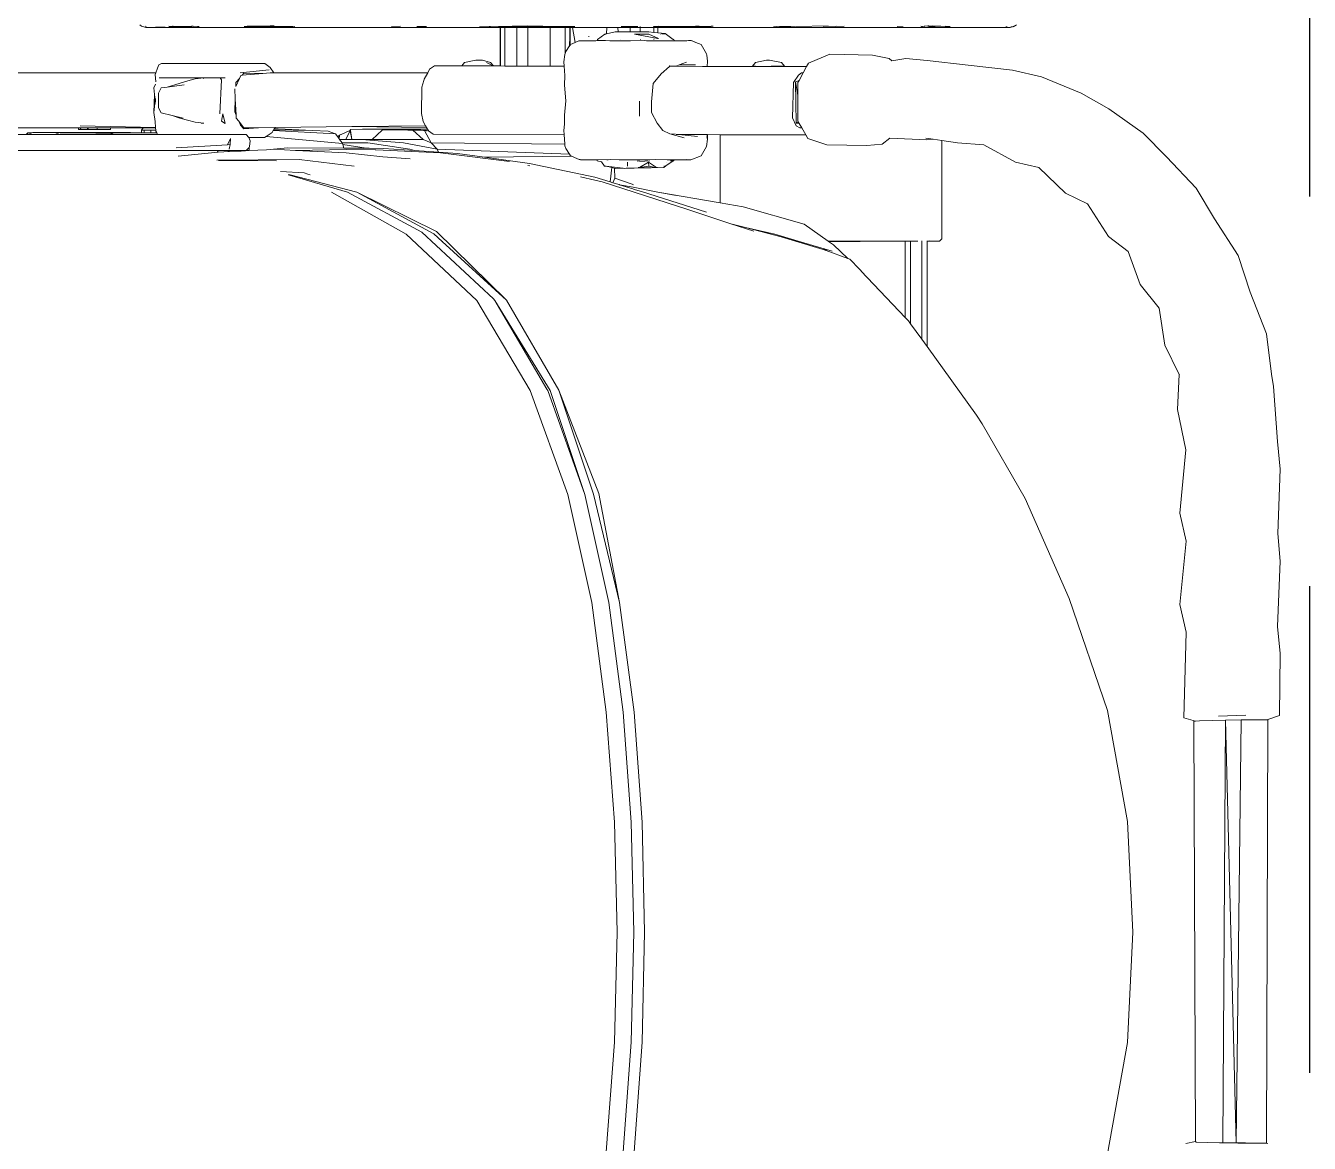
# Model space of a CAD drawing. Header units: metres. Extents: x 167 to 250, y 44 to 219.
# Drawn here: x 214.1511 to 214.4807, y 102.6285 to 102.9155 of the extents above; entities that cross this region are included whole.
import ezdxf

# ---------------------------------------------------------------- set-up
doc = ezdxf.new("R2010")
doc.units = ezdxf.units.M
doc.linetypes.add('06-PT1-01$0$HIDDEN2', pattern=[0.1875, 0.125, -0.0625])
doc.layers.add('muros', color=5, linetype='Continuous', lineweight=25)

# ---------------------------------------------------------------- blocks, each defined once
blk = doc.blocks.new('vrefrefrf')
at = {"color": 251, "lineweight": 5, "true_color": 0x636466}
for p, q in [((211.68457, 104.65451), (211.69519, 104.65579)), ((211.69837, 104.65631), (211.69519, 104.65579)), ((211.71284, 104.65732), (211.69837, 104.65631)), ((211.71284, 104.65732), (211.72007, 104.65801)), ((211.73699, 104.65743), (211.72007, 104.65801)), ((211.74427, 104.65801), (211.73699, 104.65743)), ((211.7614, 104.65739), (211.74427, 104.65801)), ((211.7614, 104.65739), (211.76847, 104.65801)), ((211.78477, 104.65787), (211.76847, 104.65801)), ((211.78587, 104.65457), (211.78477, 104.65787)), ((211.68457, 104.65451), (211.67362, 104.65017)), ((211.78587, 104.65481), (211.78587, 104.65457)), ((211.89693, 104.65451), (211.78587, 104.65481)), ((211.78587, 104.65457), (211.78587, 104.64781)), ((211.8969, 104.64895), (211.89697, 104.65451)), ((211.89705, 104.65481), (211.89693, 104.65451)), ((211.89697, 104.65451), (211.89693, 104.65451)), ((211.89697, 104.65451), (211.89697, 104.64979)), ((211.67362, 104.65017), (211.66407, 104.64701)), ((211.78493, 104.6419), (211.78461, 104.64904)), ((211.89688, 104.64768), (211.8969, 104.64895)), ((211.8969, 104.64895), (211.89697, 104.64979)), ((211.89697, 104.64979), (211.89697, 104.64831)), ((211.66407, 104.64701), (211.65443, 104.64079)), ((211.78587, 104.64781), (211.89687, 104.64651)), ((211.78587, 104.64781), (211.78597, 104.64371)), ((211.78597, 104.64371), (211.89687, 104.64651)), ((211.89687, 104.64667), (211.89688, 104.64715)), ((211.89687, 104.64667), (211.89695, 104.64691)), ((211.89695, 104.64691), (211.89687, 104.64371)), ((211.89687, 104.64651), (211.89687, 104.64667)), ((211.89687, 104.64371), (211.89687, 104.64651)), ((211.89697, 104.64831), (211.89688, 104.64768)), ((211.89688, 104.64715), (211.89688, 104.64768)), ((211.89696, 104.64737), (211.89688, 104.64715)), ((211.89696, 104.64737), (211.89695, 104.64691)), ((211.89697, 104.64781), (211.89696, 104.64737)), ((211.89697, 104.64831), (211.89697, 104.64781)), ((211.78597, 104.64371), (211.78617, 104.63691)), ((211.78597, 104.64371), (211.89686, 104.64304)), ((211.89667, 104.63601), (211.89687, 104.64211)), ((211.89687, 104.64371), (211.89686, 104.64304)), ((211.89687, 104.64211), (211.89686, 104.64304)), ((211.64637, 104.63601), (211.65443, 104.64079)), ((211.64637, 104.63601), (211.63817, 104.62823)), ((211.78624, 104.6358), (211.78536, 104.6328)), ((211.78617, 104.63691), (211.78624, 104.6358)), ((211.78624, 104.6358), (211.78627, 104.63541)), ((211.89657, 104.63581), (211.78627, 104.63541)), ((211.89657, 104.63581), (211.89667, 104.63601)), ((211.89707, 104.63331), (211.89657, 104.63581)), ((211.70441, 104.63111), (211.71506, 104.63333)), ((211.73167, 104.63171), (211.71506, 104.63333)), ((211.73901, 104.63341), (211.73167, 104.63171)), ((211.75557, 104.63171), (211.73901, 104.63341)), ((211.76289, 104.63341), (211.75557, 104.63171)), ((211.78536, 104.6328), (211.76289, 104.63341)), ((211.69523, 104.63159), (211.68754, 104.62776)), ((211.69533, 104.63163), (211.69523, 104.63159)), ((211.70441, 104.63111), (211.69523, 104.63159)), ((211.63197, 104.62211), (211.63817, 104.62823)), ((211.67166, 104.62129), (211.67787, 104.62631)), ((211.68754, 104.62776), (211.67787, 104.62631)), ((211.63197, 104.62211), (211.62556, 104.61307)), ((211.65902, 104.61306), (211.66297, 104.61821)), ((211.67166, 104.62129), (211.66297, 104.61821)), ((211.84157, 104.61936), (211.81257, 104.61796)), ((211.84157, 104.61936), (211.87057, 104.61796)), ((211.81257, 104.61796), (211.78347, 104.61276)), ((211.87057, 104.61796), (211.89977, 104.61276)), ((211.62556, 104.61307), (211.62147, 104.60581)), ((211.65902, 104.61306), (211.65047, 104.60751)), ((211.78347, 104.61276), (211.75407, 104.60266)), ((211.62147, 104.60581), (211.61711, 104.59541)), ((211.6477, 104.60174), (211.65047, 104.60751)), ((211.6477, 104.60174), (211.64097, 104.59471)), ((211.75407, 104.60266), (211.72777, 104.59116)), ((211.61711, 104.59541), (211.61537, 104.58781)), ((211.64097, 104.59471), (211.63952, 104.58859)), ((211.60347, 104.58886), (211.60387, 104.58836)), ((211.60394, 104.58813), (211.60379, 104.58836)), ((211.60387, 104.58836), (211.60394, 104.58813)), ((211.60402, 104.58803), (211.60394, 104.58813)), ((211.60398, 104.588), (211.60402, 104.58803)), ((211.60398, 104.588), (211.60402, 104.58786)), ((211.60402, 104.58736), (211.60402, 104.58786)), ((211.60417, 104.58726), (211.60402, 104.58786)), ((211.63952, 104.58859), (211.63497, 104.58031)), ((211.70817, 104.57986), (211.72777, 104.59116)), ((211.60404, 104.58605), (211.60403, 104.58645)), ((211.60417, 104.58726), (211.60417, 104.49481)), ((211.61537, 104.58781), (211.6141, 104.57618)), ((211.63447, 104.57341), (211.63497, 104.58031)), ((211.70597, 104.57836), (211.68793, 104.56541)), ((211.70817, 104.57986), (211.70597, 104.57836)), ((211.61286, 104.56542), (211.6141, 104.57618)), ((211.60392, 104.5715), (211.60391, 104.57132)), ((211.60397, 104.5708), (211.60391, 104.57132)), ((211.63447, 104.57341), (211.63386, 104.56931)), ((211.60382, 104.56906), (211.60378, 104.56674)), ((211.60387, 104.57037), (211.60397, 104.56757)), ((211.60397, 104.5708), (211.60397, 104.57021)), ((211.63386, 104.56931), (211.63352, 104.56705)), ((211.65967, 104.56931), (211.63386, 104.56931)), ((211.65967, 104.56931), (211.66027, 104.56864)), ((211.66027, 104.56864), (211.66014, 104.566)), ((211.66027, 104.56541), (211.66027, 104.56864)), ((211.60384, 104.56593), (211.60378, 104.56674)), ((211.60384, 104.56587), (211.6038, 104.56587)), ((211.6038, 104.56562), (211.6038, 104.56587)), ((211.60386, 104.56564), (211.6038, 104.56562)), ((211.6038, 104.56562), (211.60382, 104.56464)), ((211.60397, 104.56484), (211.60382, 104.56464)), ((211.60382, 104.56464), (211.60397, 104.56422)), ((211.60388, 104.56601), (211.60384, 104.56593)), ((211.60384, 104.56593), (211.60384, 104.56587)), ((211.60397, 104.56585), (211.60385, 104.56571)), ((211.60385, 104.56571), (211.60386, 104.56564)), ((211.60388, 104.56601), (211.60395, 104.56672)), ((211.60397, 104.56612), (211.60388, 104.56601)), ((211.60397, 104.56757), (211.60394, 104.56711)), ((211.60394, 104.56711), (211.60397, 104.56691)), ((211.60397, 104.56691), (211.60395, 104.56672)), ((211.60395, 104.56672), (211.60397, 104.56616)), ((211.60397, 104.56616), (211.60397, 104.56612)), ((211.60397, 104.56585), (211.60397, 104.56612)), ((211.61237, 104.55981), (211.61286, 104.56542)), ((211.63352, 104.56705), (211.63323, 104.56513)), ((211.63369, 104.5654), (211.63325, 104.55565)), ((211.63369, 104.5654), (211.63352, 104.56705)), ((211.66017, 104.56541), (211.66027, 104.56541)), ((211.66027, 104.56541), (211.68793, 104.56541)), ((211.66029, 104.56534), (211.66027, 104.56541)), ((211.68793, 104.56541), (211.68598, 104.56401)), ((211.60387, 104.56376), (211.60395, 104.56416)), ((211.60395, 104.56416), (211.60397, 104.56422)), ((211.60395, 104.56416), (211.60397, 104.56395)), ((211.68598, 104.56401), (211.66022, 104.56401)), ((211.66031, 104.56152), (211.6603, 104.56303)), ((211.66031, 104.56111), (211.6603, 104.55971)), ((211.66031, 104.56152), (211.66031, 104.56111)), ((211.68193, 104.56111), (211.66031, 104.56111)), ((211.68193, 104.56111), (211.68117, 104.56056)), ((211.68598, 104.56401), (211.68193, 104.56111)), ((211.60404, 104.55917), (211.60397, 104.55761)), ((211.61299, 104.55619), (211.61237, 104.55981)), ((211.66028, 104.55551), (211.6603, 104.55971)), ((211.68027, 104.55971), (211.6603, 104.55971)), ((211.66813, 104.54816), (211.68027, 104.55971)), ((211.68027, 104.55971), (211.68117, 104.56056)), ((211.6123, 104.55546), (211.61149, 104.55108)), ((211.6123, 104.55546), (211.61299, 104.55619)), ((211.63483, 104.55364), (211.63325, 104.55565)), ((211.66027, 104.5527), (211.66028, 104.55551)), ((211.61121, 104.53992), (211.61149, 104.55108)), ((211.63483, 104.55364), (211.63517, 104.54966)), ((211.66027, 104.5527), (211.66026, 104.54951)), ((211.66037, 104.54791), (211.66027, 104.5527)), ((211.63503, 104.53914), (211.63517, 104.54966)), ((211.66028, 104.53947), (211.66026, 104.54951)), ((211.66037, 104.54791), (211.66034, 104.53955)), ((211.66497, 104.54516), (211.66764, 104.54769)), ((211.66764, 104.54769), (211.66807, 104.54816)), ((211.66807, 104.54816), (211.66813, 104.54816)), ((211.66127, 104.54086), (211.66478, 104.54462)), ((211.66276, 104.53897), (211.66478, 104.54462)), ((211.66478, 104.54462), (211.66497, 104.54516)), ((211.60382, 104.54159), (211.60397, 104.53817)), ((211.60397, 104.54151), (211.60387, 104.54366)), ((211.66034, 104.53955), (211.66127, 104.54086)), ((211.60377, 104.53951), (211.60394, 104.53101)), ((211.61357, 104.53428), (211.61121, 104.53992)), ((211.63503, 104.53914), (211.63336, 104.53415)), ((211.65577, 104.53316), (211.66028, 104.53947)), ((211.66025, 104.53157), (211.66224, 104.53841)), ((211.66028, 104.53947), (211.66034, 104.53955)), ((211.6603, 104.53094), (211.66247, 104.53816)), ((211.66224, 104.53841), (211.66287, 104.54056)), ((211.66224, 104.53841), (211.66276, 104.53897)), ((211.66247, 104.53816), (211.66276, 104.53897)), ((211.61357, 104.53428), (211.61447, 104.53379)), ((211.63237, 104.53358), (211.63336, 104.53415)), ((211.60402, 104.52715), (211.60403, 104.53084)), ((211.61447, 104.53221), (211.61446, 104.52801)), ((211.61447, 104.53221), (211.61447, 104.53379)), ((211.61447, 104.53379), (211.61607, 104.53293)), ((211.61607, 104.53251), (211.61607, 104.53293)), ((211.61607, 104.53293), (211.61807, 104.53184)), ((211.61667, 104.53171), (211.61607, 104.53251)), ((211.61867, 104.53041), (211.61667, 104.53171)), ((211.61843, 104.53087), (211.61807, 104.53184)), ((211.61807, 104.53184), (211.61859, 104.53156)), ((211.62194, 104.53153), (211.61843, 104.53087)), ((211.61843, 104.53087), (211.62927, 104.53109)), ((211.61859, 104.53156), (211.62194, 104.53153)), ((211.62194, 104.53153), (211.62873, 104.53148)), ((211.62997, 104.53111), (211.62787, 104.53011)), ((211.62873, 104.53148), (211.62892, 104.53158)), ((211.62892, 104.53158), (211.62937, 104.53184)), ((211.62892, 104.53158), (211.62927, 104.53109)), ((211.62927, 104.53109), (211.62937, 104.53184)), ((211.62937, 104.53184), (211.63057, 104.53254)), ((211.63057, 104.53201), (211.62997, 104.53111)), ((211.63057, 104.53254), (211.63237, 104.53358)), ((211.63057, 104.53254), (211.63057, 104.53201)), ((211.63237, 104.53141), (211.63233, 104.51111)), ((211.63237, 104.53358), (211.63237, 104.53141)), ((211.65577, 104.53316), (211.65127, 104.51716)), ((211.65847, 104.52546), (211.66025, 104.53157)), ((211.6603, 104.53094), (211.65917, 104.52716)), ((211.66025, 104.53157), (211.6603, 104.53094)), ((211.60397, 104.52965), (211.60397, 104.52751)), ((211.60397, 104.52751), (211.60397, 104.5267)), ((211.60397, 104.52751), (211.60402, 104.52715)), ((211.61437, 104.52801), (211.61337, 104.52721)), ((211.61437, 104.52671), (211.61437, 104.52801)), ((211.61437, 104.52801), (211.61446, 104.52801)), ((211.61446, 104.52671), (211.61446, 104.52801)), ((211.62787, 104.53011), (211.61867, 104.53041)), ((211.60397, 104.5267), (211.60402, 104.5263)), ((211.60402, 104.5262), (211.60397, 104.52604)), ((211.60397, 104.52604), (211.60401, 104.52586)), ((211.60401, 104.52586), (211.604, 104.52516)), ((211.60402, 104.5269), (211.60402, 104.52715)), ((211.60402, 104.5263), (211.60402, 104.5269)), ((211.60402, 104.5263), (211.60402, 104.5262)), ((211.61337, 104.52721), (211.61277, 104.52411)), ((211.61277, 104.52331), (211.61277, 104.52411)), ((211.61437, 104.52451), (211.61437, 104.52671)), ((211.61446, 104.52671), (211.61437, 104.52671)), ((211.61437, 104.52451), (211.61445, 104.52451)), ((211.61444, 104.52046), (211.61445, 104.52451)), ((211.61445, 104.52451), (211.61446, 104.52671)), ((211.65671, 104.51782), (211.65917, 104.52716)), ((211.65671, 104.51782), (211.65847, 104.52546)), ((211.61337, 104.52041), (211.61277, 104.52331)), ((211.61337, 104.52041), (211.61437, 104.51961)), ((211.61437, 104.52031), (211.61443, 104.52043)), ((211.61437, 104.51961), (211.61437, 104.52031)), ((211.61444, 104.52031), (211.61437, 104.52031)), ((211.61444, 104.51961), (211.61437, 104.51961)), ((211.61444, 104.51961), (211.61442, 104.50774)), ((211.61443, 104.52043), (211.61444, 104.52046)), ((211.61443, 104.52043), (211.61444, 104.52031)), ((211.61444, 104.51961), (211.61444, 104.52031)), ((211.65024, 104.51111), (211.65127, 104.51716)), ((211.65767, 104.51996), (211.65569, 104.51396)), ((211.65569, 104.51396), (211.65671, 104.51782)), ((211.65569, 104.51396), (211.65197, 104.50266)), ((211.63233, 104.51111), (211.63232, 104.50779)), ((211.65024, 104.51111), (211.63233, 104.51111)), ((211.64737, 104.49481), (211.65024, 104.51111)), ((211.60388, 104.50881), (211.60389, 104.50934)), ((211.60397, 104.50881), (211.60388, 104.50881)), ((211.60391, 104.50655), (211.60388, 104.50881)), ((211.60391, 104.50655), (211.60397, 104.5075)), ((211.60397, 104.50881), (211.60397, 104.5075)), ((211.60397, 104.5075), (211.60397, 104.50456)), ((211.60867, 104.50619), (211.61108, 104.50753)), ((211.61142, 104.50764), (211.61108, 104.50753)), ((211.61307, 104.50781), (211.61142, 104.50764)), ((211.61307, 104.50781), (211.61442, 104.50774)), ((211.61442, 104.50774), (211.6144, 104.50662)), ((211.63232, 104.50774), (211.6323, 104.50027)), ((211.63347, 104.50781), (211.63232, 104.50779)), ((211.63347, 104.50781), (211.63232, 104.50774)), ((211.63232, 104.50779), (211.63232, 104.50774)), ((211.63288, 104.50766), (211.63347, 104.50781)), ((211.63545, 104.50753), (211.63347, 104.50781)), ((211.63787, 104.50619), (211.63545, 104.50753)), ((211.64787, 104.49246), (211.65267, 104.50756)), ((211.60379, 104.50477), (211.60391, 104.50655)), ((211.60393, 104.50158), (211.60391, 104.50655)), ((211.60393, 104.50158), (211.60397, 104.50456)), ((211.6081, 104.50474), (211.60765, 104.50357)), ((211.60767, 104.50379), (211.60765, 104.50357)), ((211.60767, 104.50379), (211.6081, 104.50474)), ((211.60867, 104.50619), (211.6081, 104.50474)), ((211.61404, 104.50041), (211.61403, 104.50467)), ((211.6144, 104.50647), (211.61437, 104.49961)), ((211.6144, 104.50647), (211.6144, 104.50662)), ((211.6323, 104.50027), (211.6328, 104.50523)), ((211.63895, 104.50343), (211.63787, 104.50619)), ((211.60386, 104.49486), (211.60393, 104.50158)), ((211.60397, 104.49774), (211.60393, 104.50158)), ((211.60399, 104.50087), (211.60401, 104.49952)), ((211.60758, 104.50317), (211.60765, 104.50357)), ((211.60765, 104.50313), (211.60758, 104.50317)), ((211.60758, 104.50317), (211.60763, 104.50281)), ((211.60765, 104.50306), (211.60763, 104.50281)), ((211.60766, 104.50244), (211.60763, 104.50281)), ((211.60765, 104.50357), (211.60765, 104.50313)), ((211.60765, 104.50306), (211.60765, 104.50313)), ((211.60766, 104.50244), (211.60767, 104.50112)), ((211.60767, 104.50112), (211.60767, 104.49913)), ((211.61327, 104.50231), (211.61404, 104.50041)), ((211.61404, 104.50041), (211.61437, 104.49961)), ((211.63207, 104.49792), (211.63318, 104.50166)), ((211.63894, 104.50319), (211.63887, 104.50228)), ((211.63887, 104.50228), (211.6389, 104.50106)), ((211.6389, 104.50106), (211.63894, 104.50319)), ((211.63894, 104.49909), (211.6389, 104.50106)), ((211.63895, 104.50343), (211.63894, 104.50319)), ((211.64467, 104.48016), (211.65197, 104.50266)), ((211.60396, 104.49674), (211.60397, 104.49722)), ((211.60401, 104.49952), (211.60397, 104.49774)), ((211.60397, 104.49722), (211.60397, 104.49774)), ((211.60735, 104.49878), (211.60581, 104.49674)), ((211.60735, 104.49878), (211.60737, 104.49901)), ((211.60737, 104.49901), (211.60767, 104.49913)), ((211.60767, 104.49913), (211.60767, 104.4947)), ((211.61437, 104.49961), (211.61425, 104.49798)), ((211.61435, 104.49787), (211.61425, 104.49798)), ((211.61437, 104.49961), (211.61435, 104.49787)), ((211.6144, 104.49782), (211.61435, 104.49787)), ((211.6144, 104.49782), (211.61437, 104.49961)), ((211.61632, 104.49564), (211.6144, 104.49782)), ((211.63207, 104.49792), (211.63121, 104.49608)), ((211.63207, 104.49792), (211.63222, 104.49944)), ((211.6323, 104.50027), (211.6323, 104.49964)), ((211.63887, 104.49407), (211.63896, 104.49727)), ((211.63894, 104.49909), (211.63917, 104.49901)), ((211.63895, 104.49878), (211.63894, 104.49909)), ((211.63895, 104.49757), (211.63895, 104.49878)), ((211.63896, 104.49727), (211.63895, 104.49757)), ((211.63917, 104.49901), (211.63918, 104.4988)), ((211.64052, 104.49692), (211.63918, 104.4988)), ((211.63921, 104.49808), (211.63918, 104.4988)), ((211.63971, 104.49702), (211.63975, 104.49696)), ((211.64827, 104.49956), (211.64737, 104.49481)), ((211.60386, 104.49481), (211.60393, 104.49481)), ((211.60391, 104.49371), (211.60393, 104.49481)), ((211.60395, 104.49367), (211.60391, 104.49371)), ((211.60393, 104.49481), (211.60395, 104.49524)), ((211.60393, 104.49481), (211.60397, 104.49481)), ((211.60395, 104.49524), (211.60396, 104.49674)), ((211.60395, 104.49524), (211.60397, 104.49481)), ((211.60407, 104.49371), (211.60395, 104.49367)), ((211.60397, 104.49481), (211.60405, 104.49481)), ((211.60405, 104.49481), (211.60405, 104.4958)), ((211.60405, 104.49481), (211.60408, 104.49481)), ((211.60417, 104.49481), (211.60561, 104.49481)), ((211.60417, 104.49371), (211.60417, 104.49481)), ((211.6055, 104.49371), (211.60417, 104.49371)), ((211.60417, 104.49015), (211.60417, 104.49371)), ((211.60537, 104.49246), (211.6055, 104.49371)), ((211.6055, 104.49371), (211.60561, 104.49481)), ((211.60561, 104.49481), (211.60581, 104.49674)), ((211.60593, 104.4965), (211.60587, 104.49596)), ((211.60597, 104.49565), (211.6059, 104.49555)), ((211.60713, 104.49496), (211.60597, 104.49241)), ((211.60597, 104.48864), (211.60713, 104.49481)), ((211.60713, 104.49481), (211.60713, 104.49496)), ((211.60713, 104.49481), (211.60716, 104.49481)), ((211.60731, 104.49371), (211.60717, 104.49371)), ((211.60767, 104.4947), (211.60766, 104.49186)), ((211.61632, 104.49564), (211.61892, 104.49353)), ((211.62651, 104.49311), (211.62933, 104.4946)), ((211.62933, 104.4946), (211.63121, 104.49608)), ((211.63892, 104.49217), (211.63887, 104.49407)), ((211.63957, 104.49234), (211.64091, 104.49442)), ((211.64057, 104.49691), (211.64052, 104.49692)), ((211.64058, 104.49684), (211.64057, 104.49691)), ((211.64091, 104.49422), (211.64057, 104.49241)), ((211.64091, 104.49637), (211.64058, 104.49684)), ((211.64063, 104.4964), (211.64062, 104.49653)), ((211.64106, 104.49305), (211.64091, 104.49637)), ((211.64091, 104.49474), (211.64091, 104.49442)), ((211.64091, 104.49442), (211.64091, 104.49422)), ((211.64106, 104.49305), (211.64091, 104.49422)), ((211.64737, 104.49481), (211.64614, 104.48831)), ((211.60537, 104.49017), (211.60537, 104.49246)), ((211.60597, 104.49241), (211.60597, 104.48864)), ((211.60766, 104.49186), (211.60765, 104.4914)), ((211.60765, 104.4914), (211.60767, 104.48761)), ((211.61892, 104.49353), (211.62367, 104.49317)), ((211.62367, 104.49317), (211.62651, 104.49311)), ((211.63891, 104.49151), (211.63892, 104.49217)), ((211.63895, 104.48999), (211.63891, 104.49151)), ((211.63921, 104.49191), (211.63921, 104.49187)), ((211.63934, 104.49005), (211.63923, 104.49272)), ((211.63957, 104.49234), (211.64057, 104.49241)), ((211.64092, 104.48996), (211.63957, 104.49234)), ((211.64057, 104.49241), (211.64092, 104.48996)), ((211.64092, 104.48996), (211.64106, 104.49305)), ((211.64106, 104.49305), (211.64111, 104.48862)), ((211.64761, 104.49162), (211.64667, 104.48866)), ((211.64761, 104.49162), (211.64787, 104.49246)), ((211.81277, 104.49071), (211.78387, 104.48861)), ((211.84157, 104.49131), (211.81277, 104.49071)), ((211.87047, 104.49071), (211.84157, 104.49131)), ((211.89927, 104.48861), (211.87047, 104.49071)), ((211.60403, 104.49015), (211.60397, 104.49015)), ((211.60397, 104.48956), (211.60397, 104.48751)), ((211.60401, 104.48751), (211.60397, 104.48751)), ((211.60397, 104.48751), (211.60398, 104.48514)), ((211.60537, 104.49017), (211.60417, 104.49015)), ((211.60417, 104.49015), (211.60417, 104.48751)), ((211.60537, 104.48751), (211.60417, 104.48751)), ((211.60417, 104.48751), (211.60417, 104.48434)), ((211.60537, 104.48751), (211.60537, 104.49017)), ((211.60537, 104.48439), (211.60537, 104.48751)), ((211.60736, 104.4902), (211.60729, 104.4902)), ((211.60767, 104.48761), (211.60766, 104.4852)), ((211.62357, 104.49001), (211.62747, 104.49001)), ((211.63889, 104.48531), (211.63895, 104.48999)), ((211.63895, 104.48999), (211.63897, 104.48521)), ((211.6392, 104.48998), (211.63927, 104.48939)), ((211.64094, 104.48965), (211.64092, 104.48996)), ((211.64114, 104.48645), (211.64111, 104.48862)), ((211.64377, 104.48351), (211.64531, 104.48806)), ((211.64545, 104.48842), (211.64531, 104.48806)), ((211.64614, 104.48831), (211.64547, 104.48476)), ((211.64547, 104.48476), (211.64655, 104.48822)), ((211.64661, 104.4884), (211.64655, 104.48822)), ((211.64661, 104.4884), (211.64667, 104.48866)), ((211.78387, 104.48861), (211.75507, 104.48471)), ((211.78387, 104.48571), (211.81277, 104.48781)), ((211.81277, 104.48781), (211.84157, 104.48851)), ((211.84157, 104.48851), (211.87047, 104.48781)), ((211.87047, 104.48781), (211.89927, 104.48571)), ((211.60537, 104.48439), (211.60417, 104.48434)), ((211.60417, 104.48138), (211.60417, 104.48434)), ((211.60537, 104.48363), (211.60537, 104.48439)), ((211.60537, 104.48363), (211.60585, 104.48136)), ((211.60734, 104.48506), (211.60734, 104.48509)), ((211.60767, 104.48499), (211.60766, 104.4852)), ((211.60767, 104.48224), (211.60767, 104.48499)), ((211.63887, 104.48245), (211.63897, 104.48521)), ((211.63887, 104.48245), (211.6389, 104.48466)), ((211.63889, 104.48531), (211.6389, 104.48466)), ((211.63957, 104.4868), (211.64057, 104.48681)), ((211.64114, 104.48571), (211.64063, 104.4812)), ((211.64113, 104.48346), (211.64117, 104.48363)), ((211.64377, 104.48351), (211.64113, 104.48346)), ((211.64114, 104.48645), (211.64117, 104.48592)), ((211.64117, 104.48592), (211.64114, 104.48571)), ((211.64117, 104.48363), (211.64114, 104.48571)), ((211.64494, 104.48302), (211.64377, 104.48351)), ((211.64494, 104.48302), (211.64544, 104.48463)), ((211.64547, 104.48476), (211.64544, 104.48463)), ((211.72647, 104.47931), (211.75507, 104.48471)), ((211.75507, 104.48471), (211.72667, 104.47791)), ((211.75507, 104.48191), (211.78387, 104.48571)), ((211.81277, 104.48341), (211.84157, 104.48411)), ((211.84157, 104.48411), (211.87047, 104.48341)), ((211.60417, 104.48138), (211.60585, 104.48136)), ((211.60417, 104.47239), (211.60417, 104.48138)), ((211.60585, 104.48136), (211.60589, 104.48119)), ((211.60589, 104.48119), (211.60594, 104.48088)), ((211.60594, 104.48088), (211.60594, 104.48117)), ((211.60735, 104.47898), (211.60594, 104.48088)), ((211.60759, 104.48102), (211.60767, 104.48224)), ((211.60759, 104.48102), (211.60763, 104.47885)), ((211.63892, 104.47884), (211.63887, 104.48245)), ((211.63895, 104.48141), (211.63895, 104.48174)), ((211.63945, 104.48004), (211.64058, 104.48082)), ((211.64058, 104.48082), (211.64063, 104.4812)), ((211.64063, 104.4812), (211.64097, 104.48272)), ((211.64097, 104.48272), (211.64113, 104.48346)), ((211.64471, 104.48226), (211.64097, 104.48272)), ((211.64347, 104.47826), (211.64471, 104.48226)), ((211.64425, 104.47829), (211.64467, 104.48016)), ((211.64471, 104.48226), (211.64494, 104.48302)), ((211.72677, 104.47561), (211.75507, 104.48191)), ((211.75507, 104.47751), (211.78387, 104.48121)), ((211.78387, 104.48121), (211.81277, 104.48341)), ((211.87047, 104.48341), (211.89927, 104.48121)), ((211.60657, 104.47661), (211.60657, 104.47677)), ((211.60763, 104.47885), (211.60735, 104.47898)), ((211.60767, 104.47884), (211.60763, 104.47885)), ((211.60763, 104.47885), (211.60767, 104.4785)), ((211.60767, 104.47408), (211.60767, 104.4785)), ((211.63895, 104.47711), (211.63891, 104.4759)), ((211.63897, 104.47885), (211.63892, 104.47884)), ((211.63894, 104.47767), (211.63892, 104.47884)), ((211.63894, 104.47767), (211.63897, 104.47885)), ((211.63895, 104.47711), (211.63894, 104.47767)), ((211.63917, 104.47891), (211.63897, 104.47885)), ((211.63945, 104.48004), (211.63917, 104.47891)), ((211.64347, 104.47826), (211.63987, 104.46116)), ((211.64343, 104.47446), (211.64425, 104.47829)), ((211.69937, 104.46881), (211.72647, 104.47931)), ((211.72667, 104.47791), (211.69937, 104.46881)), ((211.72677, 104.47121), (211.75507, 104.47751)), ((211.60767, 104.47408), (211.60812, 104.47314)), ((211.63887, 104.47417), (211.63829, 104.47291)), ((211.63887, 104.47433), (211.63895, 104.4745)), ((211.63887, 104.47433), (211.63887, 104.47417)), ((211.63895, 104.4745), (211.63888, 104.47456)), ((211.63895, 104.47518), (211.6389, 104.4752)), ((211.63891, 104.4759), (211.63895, 104.47518)), ((211.63895, 104.47518), (211.63895, 104.4745)), ((211.69947, 104.46651), (211.72677, 104.47561)), ((211.72677, 104.47561), (211.69947, 104.46591)), ((211.60393, 104.47175), (211.6039, 104.47051)), ((211.6039, 104.47051), (211.60395, 104.47051)), ((211.6039, 104.47051), (211.60391, 104.46651)), ((211.60398, 104.46651), (211.6039, 104.47051)), ((211.60393, 104.47179), (211.60396, 104.47186)), ((211.60393, 104.47179), (211.60399, 104.47179)), ((211.60393, 104.47175), (211.60393, 104.47179)), ((211.60399, 104.47175), (211.60393, 104.47175)), ((211.60398, 104.47075), (211.60393, 104.47175)), ((211.60394, 104.47235), (211.60395, 104.47294)), ((211.60398, 104.47236), (211.60394, 104.47235)), ((211.60396, 104.47186), (211.60394, 104.47235)), ((211.60398, 104.47305), (211.60395, 104.47294)), ((211.60395, 104.47051), (211.60398, 104.47075)), ((211.60395, 104.47051), (211.604, 104.47051)), ((211.60404, 104.46665), (211.60395, 104.47051)), ((211.60812, 104.47314), (211.60417, 104.47239)), ((211.60417, 104.47179), (211.60417, 104.47239)), ((211.60417, 104.47173), (211.60417, 104.47179)), ((211.60417, 104.47179), (211.60657, 104.47178)), ((211.60657, 104.47168), (211.60417, 104.47173)), ((211.60417, 104.47051), (211.60417, 104.47173)), ((211.60417, 104.47051), (211.61099, 104.47051)), ((211.60417, 104.46651), (211.60417, 104.47051)), ((211.60657, 104.47178), (211.60657, 104.47183)), ((211.60657, 104.47168), (211.60657, 104.47178)), ((211.60657, 104.47178), (211.60886, 104.47177)), ((211.60902, 104.47166), (211.60657, 104.47168)), ((211.60812, 104.47314), (211.60867, 104.47189)), ((211.60886, 104.47177), (211.60867, 104.47189)), ((211.60902, 104.47166), (211.60886, 104.47177)), ((211.60886, 104.47177), (211.60899, 104.47177)), ((211.61051, 104.47069), (211.60902, 104.47166)), ((211.60915, 104.47166), (211.60902, 104.47166)), ((211.61099, 104.47051), (211.61051, 104.47069)), ((211.61131, 104.47039), (211.61099, 104.47051)), ((211.61317, 104.47011), (211.61131, 104.47039)), ((211.61317, 104.47011), (211.61434, 104.4702)), ((211.61434, 104.4702), (211.61433, 104.46651)), ((211.61434, 104.4702), (211.61677, 104.47041)), ((211.6193, 104.47034), (211.61677, 104.47041)), ((211.62342, 104.47069), (211.6193, 104.47034)), ((211.62342, 104.47069), (211.62718, 104.47033)), ((211.62718, 104.47033), (211.62957, 104.47031)), ((211.62957, 104.47031), (211.63122, 104.47011)), ((211.63122, 104.47011), (211.63224, 104.47018)), ((211.63224, 104.47018), (211.63217, 104.43581)), ((211.63224, 104.47018), (211.63485, 104.47036)), ((211.63447, 104.43531), (211.63485, 104.47036)), ((211.63485, 104.47036), (211.63523, 104.47039)), ((211.63597, 104.47066), (211.63523, 104.47039)), ((211.63597, 104.47066), (211.63745, 104.47162)), ((211.63617, 104.43691), (211.63745, 104.47162)), ((211.63745, 104.47162), (211.63787, 104.4719)), ((211.63745, 104.47162), (211.63745, 104.4717)), ((211.63799, 104.47219), (211.63787, 104.472)), ((211.63787, 104.4719), (211.63787, 104.472)), ((211.63829, 104.47291), (211.63799, 104.47219)), ((211.63799, 104.47219), (211.63824, 104.44933)), ((211.69947, 104.46131), (211.72677, 104.47121)), ((211.60404, 104.46651), (211.60404, 104.46665)), ((211.69937, 104.46881), (211.67577, 104.45511)), ((211.60381, 104.46121), (211.60378, 104.4645)), ((211.60382, 104.46651), (211.60391, 104.46651)), ((211.60391, 104.46651), (211.60385, 104.46071)), ((211.60391, 104.46651), (211.60398, 104.46651)), ((211.60398, 104.46651), (211.60404, 104.46651)), ((211.60399, 104.46071), (211.60398, 104.46651)), ((211.60404, 104.46594), (211.60404, 104.46651)), ((211.60406, 104.46445), (211.60404, 104.46594)), ((211.60406, 104.46445), (211.60407, 104.46071)), ((211.60417, 104.46651), (211.61433, 104.46651)), ((211.60417, 104.46651), (211.60417, 104.46071)), ((211.61433, 104.46651), (211.61432, 104.46071)), ((211.67587, 104.45201), (211.69947, 104.46651)), ((211.67587, 104.45201), (211.69907, 104.46571)), ((211.69947, 104.46591), (211.69907, 104.46571)), ((211.6038, 104.46071), (211.60381, 104.46121)), ((211.6038, 104.46071), (211.60385, 104.46071)), ((211.60384, 104.45962), (211.6038, 104.46071)), ((211.60385, 104.46071), (211.60384, 104.45962)), ((211.60385, 104.46071), (211.60399, 104.46071)), ((211.60399, 104.46071), (211.60407, 104.46071)), ((211.60399, 104.45781), (211.60399, 104.46071)), ((211.60407, 104.46071), (211.60407, 104.45809)), ((211.60417, 104.46071), (211.61432, 104.46071)), ((211.60417, 104.45781), (211.60417, 104.46071)), ((211.61432, 104.46071), (211.61431, 104.45781)), ((211.63824, 104.44933), (211.63987, 104.46116)), ((211.64041, 104.46065), (211.64054, 104.46124)), ((211.67587, 104.44731), (211.69947, 104.46131)), ((211.60384, 104.45962), (211.60382, 104.45825)), ((211.60383, 104.45781), (211.60382, 104.45825)), ((211.60384, 104.45661), (211.60383, 104.45781)), ((211.60399, 104.45781), (211.60383, 104.45781)), ((211.60384, 104.45661), (211.604, 104.45689)), ((211.60394, 104.45461), (211.60384, 104.45661)), ((211.60394, 104.45461), (211.604, 104.45689)), ((211.60407, 104.45781), (211.60399, 104.45781)), ((211.604, 104.45689), (211.60399, 104.45781)), ((211.604, 104.45689), (211.60407, 104.45702)), ((211.61431, 104.45781), (211.60417, 104.45781)), ((211.60417, 104.45626), (211.60417, 104.45781)), ((211.61431, 104.45781), (211.61431, 104.45461)), ((211.60386, 104.45461), (211.60394, 104.45461)), ((211.60395, 104.45404), (211.60394, 104.45461)), ((211.60394, 104.45461), (211.60407, 104.45461)), ((211.60397, 104.45351), (211.60395, 104.45404)), ((211.60397, 104.45342), (211.60397, 104.45351)), ((211.60407, 104.45351), (211.60397, 104.45351)), ((211.60397, 104.45297), (211.60397, 104.45342)), ((211.60397, 104.45342), (211.60407, 104.45342)), ((211.60406, 104.45334), (211.604, 104.45194)), ((211.60407, 104.45351), (211.60405, 104.45342)), ((211.60405, 104.45342), (211.60406, 104.45334)), ((211.60407, 104.45406), (211.60407, 104.45351)), ((211.60417, 104.45626), (211.60416, 104.45521)), ((211.60416, 104.45515), (211.60416, 104.45521)), ((211.60416, 104.45515), (211.60416, 104.45502)), ((211.60416, 104.45502), (211.60416, 104.45496)), ((211.60416, 104.45496), (211.60417, 104.45461)), ((211.60417, 104.45461), (211.61431, 104.45461)), ((211.60417, 104.45351), (211.60417, 104.45461)), ((211.6143, 104.45351), (211.60417, 104.45351)), ((211.60417, 104.45351), (211.60417, 104.45342)), ((211.60417, 104.45342), (211.6143, 104.45347)), ((211.60417, 104.45342), (211.60417, 104.36726)), ((211.61431, 104.45461), (211.6143, 104.45351)), ((211.6143, 104.45351), (211.6143, 104.45347)), ((211.6143, 104.45347), (211.6143, 104.45165)), ((211.63707, 104.43776), (211.63937, 104.45586)), ((211.65777, 104.43671), (211.67577, 104.45511)), ((211.67577, 104.45511), (211.6604, 104.43824)), ((211.604, 104.45194), (211.60397, 104.45297)), ((211.604, 104.45124), (211.60397, 104.4509)), ((211.60397, 104.4509), (211.60397, 104.45052)), ((211.60401, 104.448), (211.60397, 104.45052)), ((211.60403, 104.44999), (211.60397, 104.45052)), ((211.604, 104.45194), (211.60399, 104.45169)), ((211.60399, 104.45169), (211.604, 104.45154)), ((211.604, 104.45154), (211.604, 104.45143)), ((211.604, 104.45143), (211.604, 104.45124)), ((211.61337, 104.45091), (211.61277, 104.44881)), ((211.6143, 104.45165), (211.61337, 104.45091)), ((211.61337, 104.44981), (211.6143, 104.45158)), ((211.61428, 104.44337), (211.6143, 104.45158)), ((211.6143, 104.45158), (211.6143, 104.45165)), ((211.67537, 104.45171), (211.65787, 104.43291)), ((211.67587, 104.45201), (211.67537, 104.45171)), ((211.61277, 104.44881), (211.61277, 104.44701)), ((211.61337, 104.44411), (211.61277, 104.44701)), ((211.63727, 104.44226), (211.63824, 104.44933)), ((211.65847, 104.42881), (211.67587, 104.44731)), ((211.61428, 104.44337), (211.61337, 104.44411)), ((211.61427, 104.43624), (211.61428, 104.44337)), ((211.63693, 104.43722), (211.63727, 104.44226)), ((211.63447, 104.43531), (211.63617, 104.43691)), ((211.63447, 104.42811), (211.63617, 104.43691)), ((211.63617, 104.43691), (211.63693, 104.43722)), ((211.63707, 104.43776), (211.63631, 104.42079)), ((211.63651, 104.43097), (211.63693, 104.43722)), ((211.64737, 104.41581), (211.65777, 104.43671)), ((211.66038, 104.43822), (211.65837, 104.43601)), ((211.66038, 104.43822), (211.66039, 104.43835)), ((211.6604, 104.43824), (211.66038, 104.43822)), ((211.66039, 104.43835), (211.6604, 104.43824)), ((211.60397, 104.43154), (211.60395, 104.43409)), ((211.61427, 104.43621), (211.61427, 104.43624)), ((211.61427, 104.43621), (211.61517, 104.43491)), ((211.61517, 104.43491), (211.61607, 104.43442)), ((211.61607, 104.43442), (211.61777, 104.43351)), ((211.61607, 104.43442), (211.61607, 104.39407)), ((211.61807, 104.43341), (211.61777, 104.43351)), ((211.61987, 104.43291), (211.61807, 104.43341)), ((211.62677, 104.43281), (211.62887, 104.43321)), ((211.62887, 104.43321), (211.62998, 104.43386)), ((211.62998, 104.43386), (211.63046, 104.43414)), ((211.62998, 104.43386), (211.63022, 104.41451)), ((211.63022, 104.41451), (211.63046, 104.43414)), ((211.63046, 104.43414), (211.63087, 104.43437)), ((211.63087, 104.43437), (211.63127, 104.43461)), ((211.63087, 104.43061), (211.63087, 104.43437)), ((211.63087, 104.43061), (211.63126, 104.4333)), ((211.63126, 104.4333), (211.63117, 104.43156)), ((211.63117, 104.43051), (211.63357, 104.43321)), ((211.63126, 104.43355), (211.63127, 104.43361)), ((211.63126, 104.4333), (211.63126, 104.43355)), ((211.63127, 104.43361), (211.63447, 104.43531)), ((211.63127, 104.43461), (211.63129, 104.43463)), ((211.63129, 104.43463), (211.63127, 104.43441)), ((211.63128, 104.43431), (211.63127, 104.43441)), ((211.63127, 104.43406), (211.63128, 104.43414)), ((211.63127, 104.43406), (211.63127, 104.43361)), ((211.63128, 104.43431), (211.63128, 104.43414)), ((211.63129, 104.43463), (211.63217, 104.43581)), ((211.63447, 104.43531), (211.63357, 104.43321)), ((211.63357, 104.41981), (211.63357, 104.43321)), ((211.65837, 104.43601), (211.64737, 104.41581)), ((211.61987, 104.43291), (211.62677, 104.43281)), ((211.63087, 104.42301), (211.63087, 104.43061)), ((211.6311, 104.42967), (211.63115, 104.43016)), ((211.6311, 104.42967), (211.63113, 104.42959)), ((211.63113, 104.42959), (211.63111, 104.42942)), ((211.63113, 104.43055), (211.63118, 104.43099)), ((211.63117, 104.43051), (211.63113, 104.43055)), ((211.63117, 104.43051), (211.63115, 104.43016)), ((211.63116, 104.43132), (211.63117, 104.43156)), ((211.63118, 104.43099), (211.63116, 104.43132)), ((211.63447, 104.41871), (211.63617, 104.42971)), ((211.63597, 104.42286), (211.63651, 104.43097)), ((211.63617, 104.42971), (211.63651, 104.43097)), ((211.63817, 104.42269), (211.63867, 104.42986)), ((211.65787, 104.43291), (211.64737, 104.41341)), ((211.60381, 104.42726), (211.60397, 104.42494)), ((211.63102, 104.42673), (211.63096, 104.4256)), ((211.63109, 104.42919), (211.631, 104.42679)), ((211.63102, 104.42673), (211.631, 104.42679)), ((211.63112, 104.42925), (211.63109, 104.42919)), ((211.63117, 104.42251), (211.63109, 104.42919)), ((211.63111, 104.42942), (211.63112, 104.42925)), ((211.63357, 104.41701), (211.63447, 104.42811)), ((211.65847, 104.42881), (211.64737, 104.40921)), ((211.63095, 104.42507), (211.63087, 104.42301)), ((211.63087, 104.42301), (211.63087, 104.41731)), ((211.63096, 104.42534), (211.63095, 104.42521)), ((211.63095, 104.42507), (211.63095, 104.42521)), ((211.63096, 104.4256), (211.63096, 104.42534)), ((211.63587, 104.41906), (211.63597, 104.42286)), ((211.63357, 104.41981), (211.63117, 104.42251)), ((211.63357, 104.41981), (211.63357, 104.41701)), ((211.63628, 104.42064), (211.63617, 104.41756)), ((211.63631, 104.42079), (211.63628, 104.42064)), ((211.63817, 104.42269), (211.63707, 104.41306)), ((211.63087, 104.41731), (211.63097, 104.41411)), ((211.63357, 104.41701), (211.63357, 104.41451)), ((211.63447, 104.41196), (211.63447, 104.41871)), ((211.63586, 104.41827), (211.63486, 104.41216)), ((211.63586, 104.41827), (211.63584, 104.41245)), ((211.63587, 104.41906), (211.63586, 104.41827)), ((211.63644, 104.39972), (211.63617, 104.41756)), ((211.63022, 104.41451), (211.63047, 104.39436)), ((211.63097, 104.41411), (211.63118, 104.41414)), ((211.63118, 104.41414), (211.63124, 104.41415)), ((211.63118, 104.41414), (211.63227, 104.41171)), ((211.63124, 104.41415), (211.63122, 104.41418)), ((211.63124, 104.41415), (211.63357, 104.41451)), ((211.63127, 104.41411), (211.63124, 104.41415)), ((211.63357, 104.41451), (211.63127, 104.41411)), ((211.63127, 104.41411), (211.63357, 104.41296)), ((211.63357, 104.41451), (211.63357, 104.41296)), ((211.63357, 104.41296), (211.63357, 104.4113)), ((211.63644, 104.39972), (211.63707, 104.41306)), ((211.64057, 104.41516), (211.63887, 104.40066)), ((211.64737, 104.41581), (211.64287, 104.39831)), ((211.64737, 104.41341), (211.64296, 104.39814)), ((211.63127, 104.39389), (211.63207, 104.41021)), ((211.63207, 104.41021), (211.63137, 104.40831)), ((211.63293, 104.41084), (211.63207, 104.41021)), ((211.63227, 104.41171), (211.6323, 104.41167)), ((211.6323, 104.41167), (211.63247, 104.41131)), ((211.63247, 104.41131), (211.63293, 104.41084)), ((211.63343, 104.4112), (211.63247, 104.41131)), ((211.63467, 104.41211), (211.63277, 104.39206)), ((211.63343, 104.4112), (211.63293, 104.41084)), ((211.63357, 104.4113), (211.63343, 104.4112)), ((211.63447, 104.41196), (211.63357, 104.4113)), ((211.63467, 104.41211), (211.63447, 104.41196)), ((211.63486, 104.41216), (211.63467, 104.41211)), ((211.63584, 104.41245), (211.63486, 104.41216)), ((211.63584, 104.41245), (211.63577, 104.39776)), ((211.63137, 104.40831), (211.63127, 104.40423)), ((211.63127, 104.40423), (211.63077, 104.39521)), ((211.63127, 104.40423), (211.63102, 104.39404)), ((211.64265, 104.40298), (211.64237, 104.40201)), ((211.64265, 104.40298), (211.64284, 104.40362)), ((211.60402, 104.39707), (211.60398, 104.39959)), ((211.63617, 104.39396), (211.63644, 104.39972)), ((211.63903, 104.37914), (211.63887, 104.40066)), ((211.64237, 104.40201), (211.64201, 104.39576)), ((211.60391, 104.39367), (211.60393, 104.39908)), ((211.60397, 104.39631), (211.60391, 104.39367)), ((211.60402, 104.39665), (211.60397, 104.39631)), ((211.60397, 104.39631), (211.60406, 104.39392)), ((211.604, 104.39689), (211.60402, 104.39707)), ((211.60402, 104.39665), (211.604, 104.39689)), ((211.63577, 104.39776), (211.63626, 104.39212)), ((211.64282, 104.39781), (211.64287, 104.39831)), ((211.6038, 104.39314), (211.60377, 104.39308)), ((211.60377, 104.39308), (211.60386, 104.3896)), ((211.60378, 104.39345), (211.60383, 104.39353)), ((211.60378, 104.39345), (211.6038, 104.39314)), ((211.60378, 104.39345), (211.60384, 104.39326)), ((211.6038, 104.39413), (211.60379, 104.39358)), ((211.60379, 104.39358), (211.60383, 104.39353)), ((211.60384, 104.39326), (211.6038, 104.39314)), ((211.60383, 104.39353), (211.60389, 104.39364)), ((211.60389, 104.39338), (211.60384, 104.39326)), ((211.60384, 104.39326), (211.60388, 104.3924)), ((211.60388, 104.3924), (211.60389, 104.39338)), ((211.60389, 104.39364), (211.60391, 104.39367)), ((211.60391, 104.39343), (211.60389, 104.39364)), ((211.60389, 104.39338), (211.60391, 104.39343)), ((211.60391, 104.39367), (211.60402, 104.39386)), ((211.60402, 104.39372), (211.60391, 104.39343)), ((211.60406, 104.39392), (211.60402, 104.39386)), ((211.60402, 104.39386), (211.60406, 104.39383)), ((211.60406, 104.39383), (211.60402, 104.39372)), ((211.60402, 104.39372), (211.60407, 104.39336)), ((211.60407, 104.39336), (211.60405, 104.38884)), ((211.61467, 104.39311), (211.61367, 104.39171)), ((211.61607, 104.39407), (211.61467, 104.39311)), ((211.61607, 104.38521), (211.61527, 104.39281)), ((211.61607, 104.39407), (211.61607, 104.39311)), ((211.61607, 104.39311), (211.61625, 104.39113)), ((211.63077, 104.39418), (211.63047, 104.39436)), ((211.63047, 104.39436), (211.63052, 104.39004)), ((211.63077, 104.39521), (211.63077, 104.39418)), ((211.63102, 104.39404), (211.63077, 104.39418)), ((211.63127, 104.39389), (211.63102, 104.39404)), ((211.63177, 104.39361), (211.63127, 104.39389)), ((211.63277, 104.39206), (211.63177, 104.39361)), ((211.63626, 104.39212), (211.63617, 104.39396)), ((211.63917, 104.39476), (211.63908, 104.3795)), ((211.60385, 104.38828), (211.60386, 104.38942)), ((211.60386, 104.3896), (211.60389, 104.39212)), ((211.60386, 104.38942), (211.60386, 104.3896)), ((211.60389, 104.39212), (211.60388, 104.3924)), ((211.60389, 104.39212), (211.60405, 104.38884)), ((211.61367, 104.36461), (211.61367, 104.39171)), ((211.61617, 104.38621), (211.61625, 104.39113)), ((211.61625, 104.39113), (211.61673, 104.38573)), ((211.63052, 104.39004), (211.63077, 104.38621)), ((211.63052, 104.39004), (211.63057, 104.38621)), ((211.63307, 104.39161), (211.63277, 104.39206)), ((211.63307, 104.38751), (211.63307, 104.39161)), ((211.6365, 104.38756), (211.63626, 104.39212)), ((211.60385, 104.38828), (211.60385, 104.38739)), ((211.60385, 104.38728), (211.60385, 104.38739)), ((211.60407, 104.3873), (211.60385, 104.38728)), ((211.60385, 104.38708), (211.60385, 104.38728)), ((211.60385, 104.38708), (211.60407, 104.38723)), ((211.60391, 104.38676), (211.60385, 104.38708)), ((211.60396, 104.38633), (211.60391, 104.38676)), ((211.60396, 104.38633), (211.60392, 104.38626)), ((211.60405, 104.38884), (211.60407, 104.38836)), ((211.60407, 104.38666), (211.60406, 104.38662)), ((211.60407, 104.38836), (211.60407, 104.3873)), ((211.60407, 104.3873), (211.60407, 104.38723)), ((211.60407, 104.38723), (211.60407, 104.38666)), ((211.61673, 104.38573), (211.61617, 104.38621)), ((211.62881, 104.38485), (211.63057, 104.38621)), ((211.63077, 104.38621), (211.62987, 104.38531)), ((211.63307, 104.38751), (211.63227, 104.38681)), ((211.63227, 104.36351), (211.63227, 104.38681)), ((211.63397, 104.38781), (211.63307, 104.38751)), ((211.63547, 104.38771), (211.63397, 104.38781)), ((211.63566, 104.38754), (211.63547, 104.38771)), ((211.63566, 104.38754), (211.6365, 104.38756)), ((211.63618, 104.38707), (211.63566, 104.38754)), ((211.63652, 104.38717), (211.63618, 104.38707)), ((211.63647, 104.38681), (211.63618, 104.38707)), ((211.63647, 104.38681), (211.63647, 104.38666)), ((211.63655, 104.38666), (211.63647, 104.38666)), ((211.63647, 104.38666), (211.63647, 104.38631)), ((211.63647, 104.38631), (211.63657, 104.38628)), ((211.63647, 104.38631), (211.63647, 104.38533)), ((211.63652, 104.38717), (211.6365, 104.38756)), ((211.63655, 104.38666), (211.63652, 104.38717)), ((211.63657, 104.38628), (211.63655, 104.38666)), ((211.63661, 104.38544), (211.63657, 104.38628)), ((211.61673, 104.38573), (211.61677, 104.38541)), ((211.61677, 104.38541), (211.61754, 104.38505)), ((211.61867, 104.38411), (211.61754, 104.38505)), ((211.61754, 104.38505), (211.61968, 104.38407)), ((211.61968, 104.38407), (211.61867, 104.38411)), ((211.62027, 104.38381), (211.62288, 104.38394)), ((211.62288, 104.38394), (211.62721, 104.38417)), ((211.62637, 104.38381), (211.62288, 104.38394)), ((211.62721, 104.38417), (211.62637, 104.38381)), ((211.62721, 104.38417), (211.62797, 104.38421)), ((211.62797, 104.38421), (211.62881, 104.38485)), ((211.62987, 104.38531), (211.62881, 104.38485)), ((211.63337, 104.38271), (211.63487, 104.38261)), ((211.63497, 104.38191), (211.63337, 104.38271)), ((211.63617, 104.38231), (211.63487, 104.38261)), ((211.63497, 104.38191), (211.63487, 104.38261)), ((211.63647, 104.38533), (211.63661, 104.38544)), ((211.63647, 104.38533), (211.63647, 104.3852)), ((211.63662, 104.38525), (211.63647, 104.3852)), ((211.63647, 104.38175), (211.63647, 104.3852)), ((211.63662, 104.38525), (211.63661, 104.38544)), ((211.63677, 104.38239), (211.63662, 104.38525)), ((211.61737, 104.38001), (211.61737, 104.38131)), ((211.61737, 104.38001), (211.61797, 104.38031)), ((211.61737, 104.38001), (211.61737, 104.37571)), ((211.61797, 104.38031), (211.62687, 104.37991)), ((211.62687, 104.38071), (211.62937, 104.38131)), ((211.62877, 104.38031), (211.62687, 104.38071)), ((211.62937, 104.38131), (211.62877, 104.38031)), ((211.63577, 104.36841), (211.63497, 104.38191)), ((211.63647, 104.38175), (211.63677, 104.38239)), ((211.63647, 104.38175), (211.63647, 104.37923)), ((211.63695, 104.37941), (211.63647, 104.37923)), ((211.63647, 104.31991), (211.63647, 104.37923)), ((211.63695, 104.37941), (211.63677, 104.38239)), ((211.63697, 104.37856), (211.63695, 104.37941)), ((211.61737, 104.37571), (211.61767, 104.37341)), ((211.61737, 104.37571), (211.61757, 104.3755)), ((211.61737, 104.36401), (211.61737, 104.37571)), ((211.62907, 104.37341), (211.62927, 104.37571)), ((211.62937, 104.37511), (211.62927, 104.37571)), ((211.63697, 104.37856), (211.63796, 104.36899)), ((211.60387, 104.37248), (211.60388, 104.3727)), ((211.60397, 104.37252), (211.60387, 104.37248)), ((211.60392, 104.37097), (211.60387, 104.37248)), ((211.60388, 104.37285), (211.60397, 104.37284)), ((211.60388, 104.37278), (211.60397, 104.37276)), ((211.60393, 104.37404), (211.60389, 104.37294)), ((211.60393, 104.37404), (211.60397, 104.37411)), ((211.60397, 104.37449), (211.60394, 104.37432)), ((211.60397, 104.37411), (211.60394, 104.37432)), ((211.60397, 104.37256), (211.60397, 104.37252)), ((211.60397, 104.37252), (211.60397, 104.37141)), ((211.61767, 104.37341), (211.61817, 104.37151)), ((211.62797, 104.36941), (211.62907, 104.37341)), ((211.60395, 104.36982), (211.60383, 104.36768)), ((211.60386, 104.36653), (211.60395, 104.36982)), ((211.60392, 104.37097), (211.60397, 104.37141)), ((211.60392, 104.37097), (211.60394, 104.37046)), ((211.60397, 104.37035), (211.60394, 104.37046)), ((211.60395, 104.36982), (211.60397, 104.37035)), ((211.60402, 104.36862), (211.60395, 104.36982)), ((211.61817, 104.37151), (211.61985, 104.36611)), ((211.61985, 104.36611), (211.61927, 104.37051)), ((211.62797, 104.37031), (211.62726, 104.36738)), ((211.62726, 104.36738), (211.62797, 104.36941)), ((211.60384, 104.36745), (211.60383, 104.36768)), ((211.60401, 104.36756), (211.60396, 104.36652)), ((211.60402, 104.36845), (211.60401, 104.36756)), ((211.60402, 104.36862), (211.60402, 104.36845)), ((211.60417, 104.36726), (211.60407, 104.36386)), ((211.60417, 104.36726), (211.60417, 104.36046)), ((211.62007, 104.36451), (211.61985, 104.36611)), ((211.62726, 104.36738), (211.62657, 104.36451)), ((211.60404, 104.36306), (211.60407, 104.36386)), ((211.60407, 104.36386), (211.60407, 104.36554)), ((211.61367, 104.36461), (211.61397, 104.36391)), ((211.61487, 104.36351), (211.61397, 104.36391)), ((211.61487, 104.36351), (211.61607, 104.36308)), ((211.61607, 104.36308), (211.61657, 104.36291)), ((211.61607, 104.33011), (211.61607, 104.36308)), ((211.61657, 104.36291), (211.61848, 104.36307)), ((211.61903, 104.36304), (211.62007, 104.36261)), ((211.62007, 104.36451), (211.62147, 104.36381)), ((211.62007, 104.36261), (211.62174, 104.36276)), ((211.62527, 104.36381), (211.62147, 104.36381)), ((211.62174, 104.36276), (211.62337, 104.36291)), ((211.62174, 104.36276), (211.62647, 104.36261)), ((211.62337, 104.36301), (211.62281, 104.36297)), ((211.62414, 104.36291), (211.62337, 104.36301)), ((211.62337, 104.36291), (211.62647, 104.36261)), ((211.62527, 104.36381), (211.62657, 104.36451)), ((211.62887, 104.36291), (211.62647, 104.36261)), ((211.62887, 104.36291), (211.63048, 104.36303)), ((211.63048, 104.36303), (211.62997, 104.34321)), ((211.63048, 104.36303), (211.63057, 104.36304)), ((211.63057, 104.36304), (211.63117, 104.36309)), ((211.63057, 104.35974), (211.63057, 104.36304)), ((211.63117, 104.36309), (211.63137, 104.36311)), ((211.63117, 104.36181), (211.63117, 104.36309)), ((211.63187, 104.36333), (211.63137, 104.36311)), ((211.63227, 104.36351), (211.63187, 104.36333)), ((211.63187, 104.36181), (211.63187, 104.36333)), ((211.63227, 104.36351), (211.63227, 104.35114)), ((211.60387, 104.35936), (211.60347, 104.35886)), ((211.60384, 104.36033), (211.60397, 104.36055)), ((211.60397, 104.35966), (211.60387, 104.35936)), ((211.60417, 104.36046), (211.60397, 104.35966)), ((211.63057, 104.35974), (211.63117, 104.35931)), ((211.63057, 104.35974), (211.63057, 104.35121)), ((211.63117, 104.36001), (211.63117, 104.36181)), ((211.63187, 104.36181), (211.63117, 104.36181)), ((211.63117, 104.35931), (211.63117, 104.36001)), ((211.63117, 104.36001), (211.63187, 104.36001)), ((211.63181, 104.35931), (211.63117, 104.35931)), ((211.63181, 104.35931), (211.63177, 104.35641)), ((211.63187, 104.35931), (211.63181, 104.35931)), ((211.63187, 104.36001), (211.63187, 104.36181)), ((211.63187, 104.35931), (211.63187, 104.36001)), ((211.63187, 104.35931), (211.63187, 104.35627)), ((211.63177, 104.35641), (211.63177, 104.33671)), ((211.63187, 104.35627), (211.63177, 104.35641)), ((211.63187, 104.35216), (211.63187, 104.35627)), ((211.63188, 104.35212), (211.63187, 104.35216)), ((211.63097, 104.35121), (211.63057, 104.35121)), ((211.63057, 104.34771), (211.63057, 104.35121)), ((211.63097, 104.35121), (211.63097, 104.34771)), ((211.63188, 104.35212), (211.63187, 104.34551)), ((211.63193, 104.34888), (211.63188, 104.35212)), ((211.63204, 104.35171), (211.63188, 104.35212)), ((211.63197, 104.35131), (211.63193, 104.34888)), ((211.63194, 104.34774), (211.63193, 104.34888)), ((211.63197, 104.35131), (211.63204, 104.35171)), ((211.63227, 104.35114), (211.63204, 104.35171)), ((211.63227, 104.33779), (211.63227, 104.35114)), ((211.63057, 104.34771), (211.63097, 104.34771)), ((211.63057, 104.34531), (211.63057, 104.34771)), ((211.63097, 104.34531), (211.63097, 104.34771)), ((211.63177, 104.33671), (211.63187, 104.34551)), ((211.63194, 104.34739), (211.63187, 104.34551)), ((211.63192, 104.34552), (211.63187, 104.34551)), ((211.63187, 104.34551), (211.63187, 104.33801)), ((211.63194, 104.34774), (211.63194, 104.34739)), ((211.63097, 104.34531), (211.63057, 104.34506)), ((211.63097, 104.34531), (211.63057, 104.34531)), ((211.63057, 104.34506), (211.63057, 104.34531)), ((211.63057, 104.34316), (211.63057, 104.34506)), ((211.63057, 104.34316), (211.63097, 104.34351)), ((211.63057, 104.34281), (211.63057, 104.34316)), ((211.63097, 104.34281), (211.63057, 104.34281)), ((211.63057, 104.34281), (211.63057, 104.33661)), ((211.63097, 104.34351), (211.63097, 104.34531)), ((211.63097, 104.34281), (211.63097, 104.34351)), ((211.63057, 104.33661), (211.63044, 104.31286)), ((211.63227, 104.33779), (211.63177, 104.33671)), ((211.63177, 104.33081), (211.63177, 104.33671)), ((211.63226, 104.32941), (211.63227, 104.33779)), ((211.6161, 104.32518), (211.61607, 104.33011)), ((211.63187, 104.32951), (211.63177, 104.33081)), ((211.63177, 104.33081), (211.63226, 104.32941)), ((211.63227, 104.32911), (211.63187, 104.32951)), ((211.63226, 104.32941), (211.63187, 104.32951)), ((211.63187, 104.32951), (211.63227, 104.32932)), ((211.63226, 104.32941), (211.63227, 104.32939)), ((211.63227, 104.32932), (211.63226, 104.32941)), ((211.63227, 104.32911), (211.63227, 104.32932)), ((211.63227, 104.31088), (211.63227, 104.32911))]:
    blk.add_line(p, q, dxfattribs=at)

msp = doc.modelspace()

# ---------------------------------------------------------------- linework, layer by layer
at = {"layer": 'muros', "color": 11, "linetype": '06-PT1-01$0$HIDDEN2', "true_color": 0xf27172}
msp.add_lwpolyline([(214.48073, 102.99661), (214.48073, 102.39661), (213.58073, 102.39661), (213.58073, 102.98661), (214.48073, 102.98661)], dxfattribs=at)

# ---------------------------------------------------------------- block references
at = {"layer": 'muros', "color": 114, "true_color": 0x139b48, "xscale": 0.9787065335983018, "yscale": 0.9787065335983018, "zscale": 0.9787065335983018, "rotation": 270}
msp.add_blockref('vrefrefrf', (112.04372, 310.01346), dxfattribs=at)

doc.saveas('drawing.dxf')
